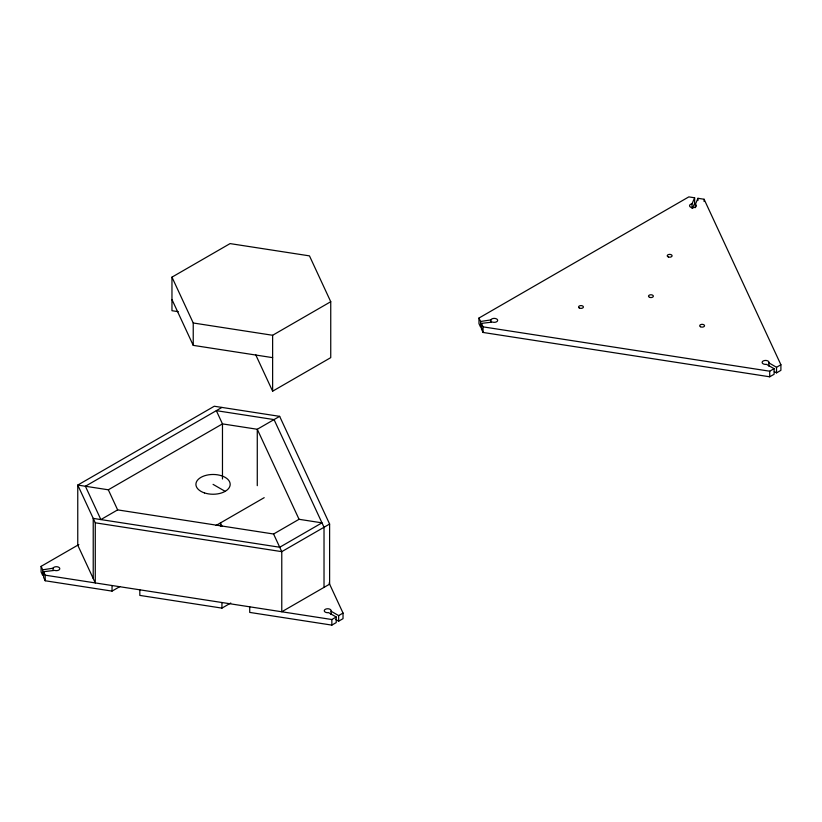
<?xml version="1.0" encoding="UTF-8"?>
<svg xmlns="http://www.w3.org/2000/svg" width="822" height="822" viewBox="0 0 822 822"><rect width="100%" height="100%" fill="white"/><g stroke="black" fill="none" stroke-linecap="round" stroke-linejoin="round"><path stroke-width="1.23" d="M53.04 570.447L53.05 568.166A3.422 1.973 0 0 1 57.53 566.82A3.422 1.973 0 0 1 59.461 569.512A3.422 1.973 0 0 1 54.642 570.386L43.576 571.701L43.576 577.291L45.189 580.764L112.039 591.11L119.806 586.62M331.019 614.537L331.122 610.736A3.422 1.973 0 0 0 327.403 608.763A3.422 1.973 0 0 0 324.33 611.075A3.422 1.973 0 0 0 328.584 612.637L336.229 616.993L336.229 622.583L331.852 625.11L249.724 612.411L249.724 606.811M490.909 322.132L490.919 319.85A3.422 1.973 0 0 1 495.399 318.504A3.422 1.973 0 0 1 497.331 321.197A3.422 1.973 0 0 1 492.512 322.07L481.445 323.385L481.445 328.975L483.059 332.458L769.711 376.795L774.098 374.267L774.098 368.677L766.453 364.331A3.422 1.973 0 0 1 762.189 362.759A3.422 1.973 0 0 1 765.272 360.447A3.422 1.973 0 0 1 768.991 362.42L768.889 366.232M692.032 208.295L692.032 203.825L694.631 197.783L688.815 196.89L478.969 318.042L478.969 323.632L480.572 327.084L480.572 321.494L478.969 318.042M692.463 208.408L694.631 203.383L694.631 197.783M692.032 203.825L691.271 204.01A3.422 1.973 0 0 0 690.172 206.856A3.422 1.973 0 0 0 695.186 207.236A3.422 1.973 0 0 0 695.402 204.318L697.94 198.297L704.094 199.253L780.9 364.752L780.9 370.342L776.523 372.869L774.334 371.616M178.261 311.682L171.962 310.706L171.962 277.148L230.078 243.6L309.473 255.878L330.742 301.715L330.742 357.642L272.627 391.19L255.601 354.529M171.962 277.148L193.232 322.984L272.627 335.273L330.742 301.715M221.93 407.424L85.396 486.254L100.87 519.576L117.638 509.887L273.582 534.012L299.054 519.298L321.977 522.854L279.727 547.247L93.225 518.394L93.225 578.513M279.644 416.353L214.285 406.243L77.761 485.072L95.27 522.802L95.27 582.921L77.761 545.192L77.761 485.072L108.319 489.799L222.474 423.885L257.276 429.269L279.644 416.353L329.612 524.035L329.612 584.154L281.771 611.774L281.771 551.654L273.582 534.012M41.1 566.358L42.703 569.81L42.703 575.4L41.1 571.948L41.1 566.358L78.85 544.554M216.083 525.443L264.191 497.67M329.612 524.035L281.771 551.654L95.27 522.802M139.822 589.816L139.822 595.405L221.94 608.116L230.776 603.009M43.576 571.701L45.189 575.174L331.852 619.521L336.229 616.993M331.019 611.188L338.654 615.596L343.031 613.058L329.077 582.993M481.445 323.385L483.059 326.858L769.711 371.205L774.098 368.677M768.889 362.872L776.523 367.28L780.9 364.752M335.386 619.295L338.654 621.185L343.031 618.658L343.031 613.058M481.445 328.975L482.36 328.821M480.572 321.494L490.909 319.902M42.703 569.81L53.04 568.208M171.962 299.527L193.232 345.363L272.627 357.642M695.361 204.298L695.361 207.658M213.062 484.363L225.166 491.351M299.054 519.298L257.276 429.269L257.276 485.668M222.074 526.368L220.471 522.915L220.471 526.265M108.319 489.799L117.638 509.887M776.523 367.28L776.523 372.869M769.711 371.205L769.711 376.795M704.094 199.253L704.094 201.493M697.94 198.297L697.94 200.537M483.059 326.858L483.059 332.458M338.654 615.596L338.654 621.185M331.852 619.521L331.852 625.11M324.022 587.381L324.022 527.262L274.055 419.59L216.33 410.661L222.474 423.885L222.474 479M272.627 335.273L272.627 391.19M221.94 602.516L221.94 608.116M193.232 322.984L193.232 345.363M112.039 585.521L112.039 591.11M45.189 575.174L45.189 580.764M204.493 492.923A17.128 9.885 0 0 0 230.181 484.363A17.128 9.885 0 0 0 204.493 475.794A17.128 9.885 0 0 0 204.493 492.923M700.416 326.714A2.415 1.397 0 0 0 704.464 326.087A2.415 1.397 0 0 0 701.495 324.382A2.415 1.397 0 0 0 700.416 326.714M649.719 297.379A2.415 1.397 0 0 0 653.346 296.167A2.415 1.397 0 0 0 649.719 294.954A2.415 1.397 0 0 0 649.719 297.379M668.45 256.998A2.415 1.397 0 0 0 672.088 255.786A2.415 1.397 0 0 0 668.45 254.573A2.415 1.397 0 0 0 668.45 256.998M579.274 307.973A2.415 1.397 0 0 0 583.322 307.346A2.415 1.397 0 0 0 580.363 305.64A2.415 1.397 0 0 0 579.274 307.973"/></g></svg>
